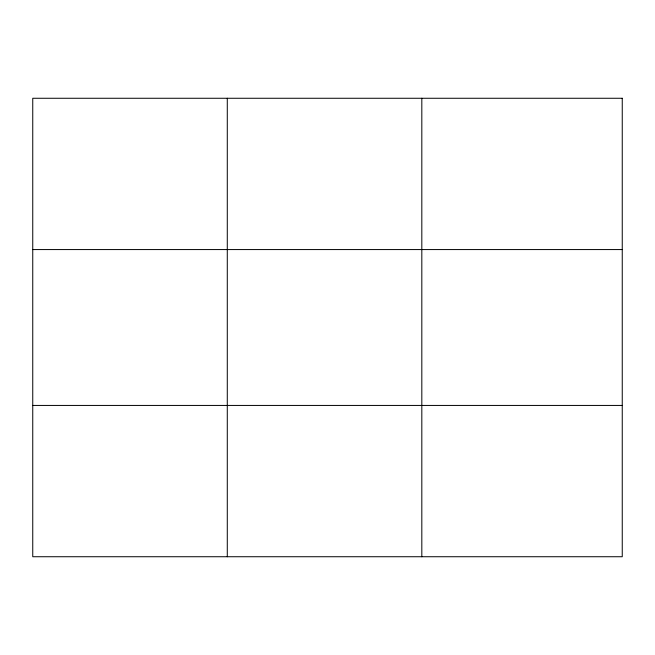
<?xml version="1.0" encoding="UTF-8"?>
<svg xmlns="http://www.w3.org/2000/svg" width="655" height="655" viewBox="0 0 655 655"><rect width="100%" height="100%" fill="white"/><g stroke="black" fill="none" stroke-linecap="round" stroke-linejoin="round"><path stroke-width="0.98" d="M227.285 556.734L227.285 98.266M421.82 556.734L421.82 98.266M32.75 249.563L622.25 249.563M32.75 405.437L622.25 405.437M622.25 98.266L622.25 556.734L32.75 556.734L32.75 98.266L622.25 98.266"/></g></svg>
